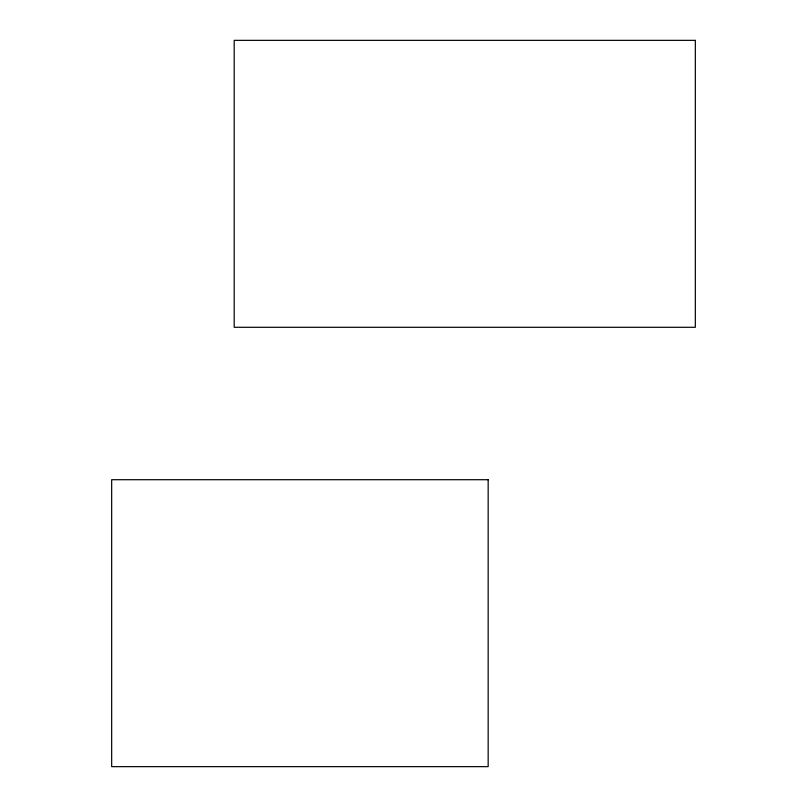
<?xml version="1.0" encoding="UTF-8"?>
<svg xmlns="http://www.w3.org/2000/svg" width="807" height="807" viewBox="0 0 807 807"><rect width="100%" height="100%" fill="white"/><g stroke="black" fill="none" stroke-linecap="round" stroke-linejoin="round"><path stroke-width="1.21" d="M695.331 40.35L234.191 40.35L234.191 327.289L695.331 327.289L695.331 40.35M488.164 479.711L111.669 479.711L111.669 766.65L488.164 766.65L488.164 479.711"/></g></svg>
